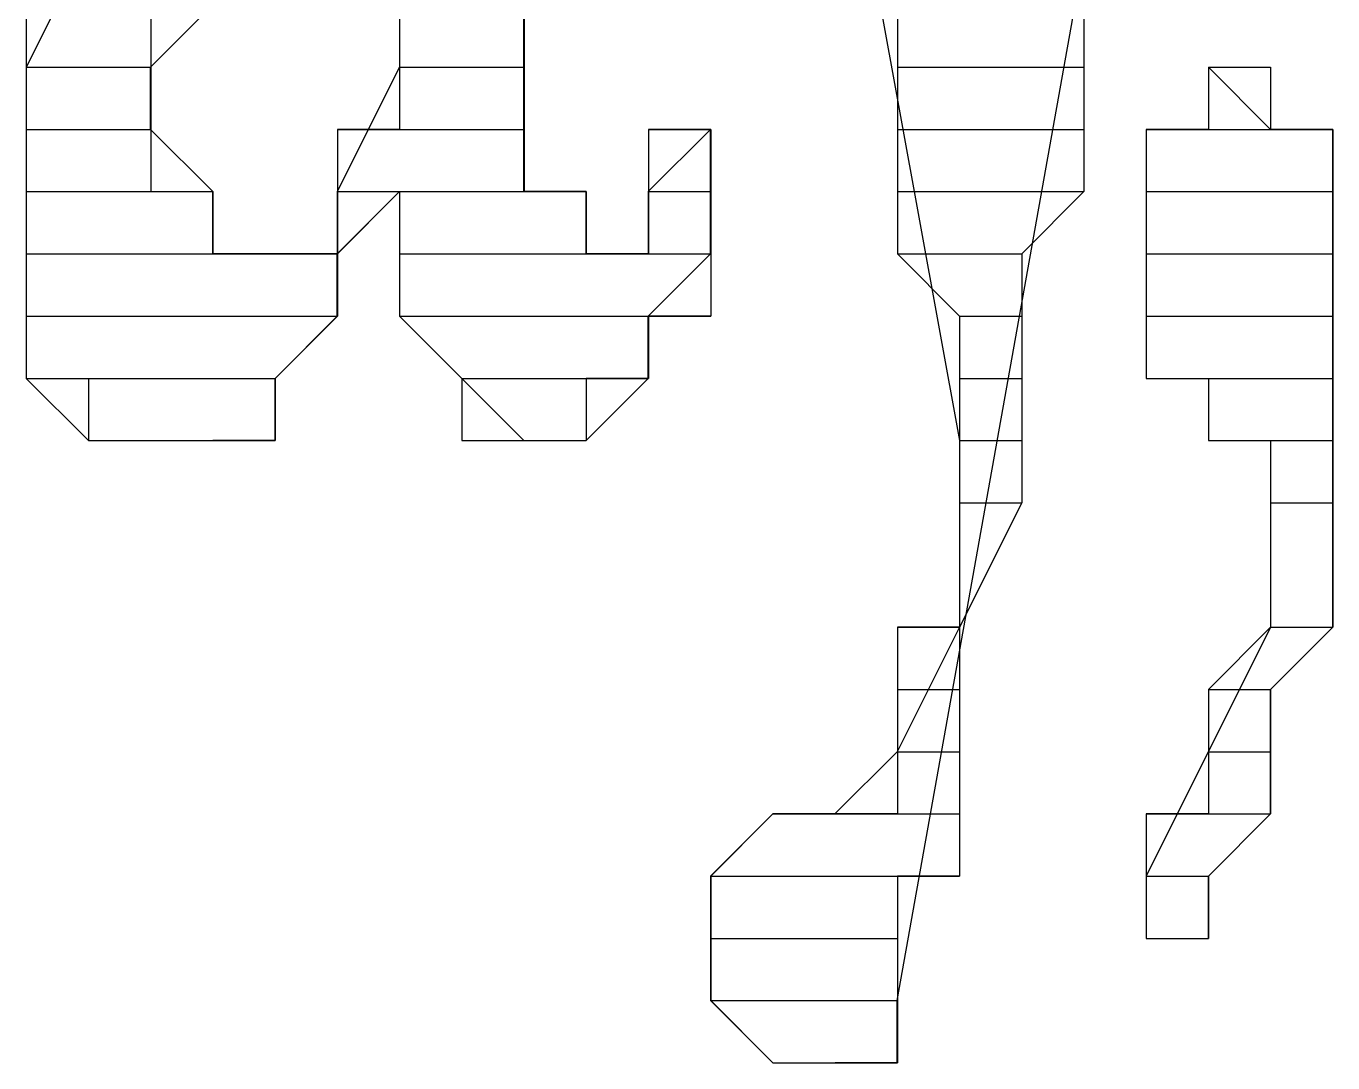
# Model space of a CAD drawing. Header units: metres. Extents: x 45 to 1207, y 17 to 774.
# Drawn here: x 1007.04 to 1012.08, y 46.32 to 50.32 of the extents above; entities that cross this region are included whole.
import ezdxf

# ---------------------------------------------------------------- set-up
doc = ezdxf.new("R2010")
doc.units = ezdxf.units.M

msp = doc.modelspace()

# ---------------------------------------------------------------- linework, layer by layer
for p, q in [((1008.9595, 49.68), (1008.9595, 53.76)), ((1010.3995, 46.56), (1011.5995, 53.28)), ((1010.1595, 51.36), (1010.6395, 48.72)), ((1007.5195, 51.12), (1007.0395, 50.16)), ((1008.4795, 50.88), (1008.4795, 50.16)), ((1007.04, 50.4), (1007.04, 50.16)), ((1007.5195, 50.16), (1007.7595, 50.4)), ((1007.52, 50.4), (1007.52, 50.16)), ((1008.48, 50.4), (1008.48, 50.16)), ((1008.96, 50.4), (1008.96, 50.16)), ((1010.4, 50.4), (1010.4, 50.16)), ((1011.12, 50.4), (1011.12, 50.16)), ((1007.0395, 50.16), (1007.0395, 48.96)), ((1007.04, 50.16), (1007.52, 50.16)), ((1007.04, 50.16), (1007.52, 50.16)), ((1007.04, 50.16), (1007.52, 50.16)), ((1007.04, 50.16), (1007.52, 50.16)), ((1007.04, 50.16), (1007.52, 50.16)), ((1007.04, 50.16), (1007.52, 50.16)), ((1007.04, 50.16), (1007.52, 50.16)), ((1007.04, 50.16), (1007.04, 49.92)), ((1007.04, 50.16), (1007.52, 50.16)), ((1007.5195, 49.92), (1007.5195, 50.16)), ((1007.52, 50.16), (1007.52, 49.92)), ((1008.4795, 50.16), (1008.2395, 49.68)), ((1008.48, 50.16), (1008.96, 50.16)), ((1008.48, 50.16), (1008.96, 50.16)), ((1008.48, 50.16), (1008.96, 50.16)), ((1008.48, 50.16), (1008.96, 50.16)), ((1008.48, 50.16), (1008.96, 50.16)), ((1008.48, 50.16), (1008.96, 50.16)), ((1008.48, 50.16), (1008.96, 50.16)), ((1008.48, 50.16), (1008.48, 49.92)), ((1008.48, 50.16), (1008.96, 50.16)), ((1008.96, 50.16), (1008.96, 49.92)), ((1010.4, 50.16), (1011.12, 50.16)), ((1010.4, 50.16), (1011.12, 50.16)), ((1010.4, 50.16), (1011.12, 50.16)), ((1010.4, 50.16), (1011.12, 50.16)), ((1010.4, 50.16), (1011.12, 50.16)), ((1010.4, 50.16), (1011.12, 50.16)), ((1010.4, 50.16), (1011.12, 50.16)), ((1010.4, 50.16), (1010.4, 49.92)), ((1010.4, 50.16), (1011.12, 50.16)), ((1011.12, 50.16), (1011.12, 49.92)), ((1011.6, 50.16), (1011.84, 50.16)), ((1011.6, 50.16), (1011.6, 49.92)), ((1011.6, 50.16), (1011.84, 50.16)), ((1011.84, 49.92), (1011.6, 50.16)), ((1011.6, 50.16), (1011.6, 49.92)), ((1011.84, 50.16), (1011.84, 49.92)), ((1007.04, 49.92), (1007.52, 49.92)), ((1007.04, 49.92), (1007.52, 49.92)), ((1007.04, 49.92), (1007.52, 49.92)), ((1007.04, 49.92), (1007.52, 49.92)), ((1007.04, 49.92), (1007.52, 49.92)), ((1007.04, 49.92), (1007.52, 49.92)), ((1007.04, 49.92), (1007.52, 49.92)), ((1007.04, 49.92), (1007.52, 49.92)), ((1007.04, 49.92), (1007.52, 49.92)), ((1007.04, 49.92), (1007.04, 49.68)), ((1007.04, 49.92), (1007.52, 49.92)), ((1007.7595, 49.68), (1007.5195, 49.92)), ((1007.52, 49.92), (1007.52, 49.68)), ((1008.48, 49.92), (1008.24, 49.92)), ((1008.24, 49.92), (1008.96, 49.92)), ((1008.24, 49.92), (1008.96, 49.92)), ((1008.24, 49.92), (1008.96, 49.92)), ((1008.24, 49.92), (1008.96, 49.92)), ((1008.24, 49.92), (1008.96, 49.92)), ((1008.24, 49.92), (1008.24, 49.68)), ((1008.24, 49.92), (1008.96, 49.92)), ((1008.48, 49.92), (1008.96, 49.92)), ((1008.48, 49.92), (1008.96, 49.92)), ((1008.48, 49.92), (1008.96, 49.92)), ((1008.48, 49.92), (1008.96, 49.92)), ((1008.96, 49.92), (1008.96, 49.68)), ((1009.6794, 49.92), (1009.4395, 49.68)), ((1009.68, 49.92), (1009.44, 49.92)), ((1009.44, 49.92), (1009.44, 49.68)), ((1009.44, 49.92), (1009.68, 49.92)), ((1009.6794, 49.44), (1009.6794, 49.92)), ((1009.68, 49.92), (1009.68, 49.68)), ((1010.4, 49.92), (1011.12, 49.92)), ((1010.4, 49.92), (1011.12, 49.92)), ((1010.4, 49.92), (1011.12, 49.92)), ((1010.4, 49.92), (1011.12, 49.92)), ((1010.4, 49.92), (1011.12, 49.92)), ((1010.4, 49.92), (1011.12, 49.92)), ((1010.4, 49.92), (1011.12, 49.92)), ((1010.4, 49.92), (1011.12, 49.92)), ((1010.4, 49.92), (1011.12, 49.92)), ((1010.4, 49.92), (1010.4, 49.68)), ((1010.4, 49.92), (1011.12, 49.92)), ((1011.12, 49.92), (1011.12, 49.68)), ((1011.6, 49.92), (1011.36, 49.92)), ((1011.36, 49.92), (1011.84, 49.92)), ((1011.36, 49.92), (1012.08, 49.92)), ((1011.36, 49.92), (1012.08, 49.92)), ((1011.36, 49.92), (1012.08, 49.92)), ((1011.36, 49.92), (1012.08, 49.92)), ((1011.36, 49.92), (1011.36, 49.68)), ((1011.36, 49.92), (1012.08, 49.92)), ((1011.6, 49.92), (1011.36, 49.92)), ((1011.36, 49.92), (1011.36, 49.44)), ((1011.6, 49.92), (1011.84, 49.92)), ((1011.6, 49.92), (1011.84, 49.92)), ((1011.6, 49.92), (1011.84, 49.92)), ((1011.6, 49.92), (1011.84, 49.92)), ((1012.08, 49.92), (1011.84, 49.92)), ((1012.08, 49.92), (1012.08, 49.68)), ((1012.08, 48), (1012.08, 49.92)), ((1007.04, 49.68), (1007.52, 49.68)), ((1007.04, 49.68), (1007.7599, 49.68)), ((1007.04, 49.68), (1007.7599, 49.68)), ((1007.04, 49.68), (1007.7599, 49.68)), ((1007.04, 49.68), (1007.7599, 49.68)), ((1007.04, 49.68), (1007.7599, 49.68)), ((1007.04, 49.68), (1007.7599, 49.68)), ((1007.04, 49.68), (1007.7599, 49.68)), ((1007.04, 49.68), (1007.7599, 49.68)), ((1007.04, 49.68), (1007.7599, 49.68)), ((1007.04, 49.68), (1007.7599, 49.68)), ((1007.04, 49.68), (1007.7599, 49.68)), ((1007.04, 49.68), (1007.7599, 49.68)), ((1007.04, 49.68), (1007.7599, 49.68)), ((1007.04, 49.68), (1007.7599, 49.68)), ((1007.04, 49.68), (1007.7599, 49.68)), ((1007.04, 49.68), (1007.7599, 49.68)), ((1007.04, 49.68), (1007.7599, 49.68)), ((1007.04, 49.68), (1007.7599, 49.68)), ((1007.04, 49.68), (1007.04, 49.44)), ((1007.04, 49.68), (1007.7599, 49.68)), ((1007.7595, 49.44), (1007.7595, 49.68)), ((1007.7599, 49.68), (1007.7599, 49.44)), ((1008.2395, 49.68), (1008.2395, 49.44)), ((1008.2395, 49.44), (1008.4795, 49.68)), ((1008.24, 49.68), (1008.96, 49.68)), ((1008.24, 49.68), (1008.96, 49.68)), ((1008.24, 49.68), (1008.96, 49.68)), ((1008.24, 49.68), (1008.96, 49.68)), ((1008.24, 49.68), (1008.96, 49.68)), ((1008.24, 49.68), (1008.96, 49.68)), ((1008.24, 49.68), (1008.96, 49.68)), ((1008.24, 49.68), (1008.96, 49.68)), ((1008.24, 49.68), (1008.96, 49.68)), ((1008.24, 49.68), (1008.96, 49.68)), ((1008.24, 49.68), (1008.96, 49.68)), ((1008.24, 49.68), (1009.2, 49.68)), ((1008.24, 49.68), (1009.2, 49.68)), ((1008.24, 49.68), (1009.2, 49.68)), ((1008.24, 49.68), (1009.2, 49.68)), ((1008.24, 49.68), (1009.2, 49.68)), ((1008.24, 49.68), (1009.2, 49.68)), ((1008.24, 49.68), (1008.48, 49.68)), ((1008.24, 49.68), (1008.48, 49.68)), ((1008.24, 49.68), (1008.24, 49.44)), ((1008.24, 49.68), (1008.48, 49.68)), ((1008.48, 49.68), (1008.24, 49.44)), ((1008.4795, 49.68), (1008.4795, 49.2)), ((1008.48, 49.68), (1009.2, 49.68)), ((1008.48, 49.68), (1009.2, 49.68)), ((1008.48, 49.68), (1008.48, 49.44)), ((1008.48, 49.68), (1009.2, 49.68)), ((1009.1995, 49.68), (1008.9595, 49.68)), ((1009.1995, 49.44), (1009.1995, 49.68)), ((1009.2, 49.68), (1009.2, 49.44)), ((1009.4395, 49.68), (1009.4395, 49.44)), ((1009.44, 49.68), (1009.68, 49.68)), ((1009.44, 49.68), (1009.68, 49.68)), ((1009.44, 49.68), (1009.68, 49.68)), ((1009.44, 49.68), (1009.68, 49.68)), ((1009.44, 49.68), (1009.68, 49.68)), ((1009.44, 49.68), (1009.68, 49.68)), ((1009.44, 49.68), (1009.68, 49.68)), ((1009.44, 49.68), (1009.68, 49.68)), ((1009.44, 49.68), (1009.68, 49.68)), ((1009.44, 49.68), (1009.68, 49.68)), ((1009.44, 49.68), (1009.68, 49.68)), ((1009.44, 49.68), (1009.68, 49.68)), ((1009.44, 49.68), (1009.68, 49.68)), ((1009.44, 49.68), (1009.68, 49.68)), ((1009.44, 49.68), (1009.68, 49.68)), ((1009.44, 49.68), (1009.68, 49.68)), ((1009.44, 49.68), (1009.68, 49.68)), ((1009.44, 49.68), (1009.68, 49.68)), ((1009.44, 49.68), (1009.68, 49.68)), ((1009.44, 49.68), (1009.44, 49.44)), ((1009.44, 49.68), (1009.68, 49.68)), ((1009.68, 49.68), (1009.68, 49.44)), ((1010.4, 49.68), (1011.12, 49.68)), ((1010.4, 49.68), (1011.12, 49.68)), ((1010.4, 49.68), (1011.12, 49.68)), ((1010.4, 49.68), (1011.12, 49.68)), ((1010.4, 49.68), (1011.12, 49.68)), ((1010.4, 49.68), (1011.12, 49.68)), ((1010.4, 49.68), (1011.12, 49.68)), ((1010.4, 49.68), (1011.12, 49.68)), ((1010.4, 49.68), (1011.12, 49.68)), ((1010.4, 49.68), (1011.12, 49.68)), ((1010.4, 49.68), (1011.12, 49.68)), ((1010.4, 49.68), (1011.12, 49.68)), ((1010.4, 49.68), (1011.12, 49.68)), ((1010.4, 49.68), (1011.12, 49.68)), ((1010.4, 49.68), (1011.12, 49.68)), ((1010.4, 49.68), (1011.12, 49.68)), ((1010.4, 49.68), (1011.12, 49.68)), ((1010.4, 49.68), (1011.12, 49.68)), ((1010.4, 49.68), (1011.12, 49.68)), ((1010.4, 49.68), (1010.4, 49.44)), ((1010.4, 49.68), (1011.12, 49.68)), ((1011.12, 49.68), (1010.88, 49.44)), ((1011.36, 49.68), (1012.08, 49.68)), ((1011.36, 49.68), (1012.08, 49.68)), ((1011.36, 49.68), (1012.08, 49.68)), ((1011.36, 49.68), (1012.08, 49.68)), ((1011.36, 49.68), (1012.08, 49.68)), ((1011.36, 49.68), (1012.08, 49.68)), ((1011.36, 49.68), (1012.08, 49.68)), ((1011.36, 49.68), (1012.08, 49.68)), ((1011.36, 49.68), (1012.08, 49.68)), ((1011.36, 49.68), (1012.08, 49.68)), ((1011.36, 49.68), (1012.08, 49.68)), ((1011.36, 49.68), (1012.08, 49.68)), ((1011.36, 49.68), (1012.08, 49.68)), ((1011.36, 49.68), (1012.08, 49.68)), ((1011.36, 49.68), (1012.08, 49.68)), ((1011.36, 49.68), (1012.08, 49.68)), ((1011.36, 49.68), (1012.08, 49.68)), ((1011.36, 49.68), (1012.08, 49.68)), ((1011.36, 49.68), (1012.08, 49.68)), ((1011.36, 49.68), (1011.36, 49.44)), ((1011.36, 49.68), (1012.08, 49.68)), ((1012.08, 49.68), (1012.08, 49.44)), ((1007.04, 49.44), (1007.7599, 49.44)), ((1007.04, 49.44), (1007.7599, 49.44)), ((1007.04, 49.44), (1007.7599, 49.44)), ((1007.04, 49.44), (1007.7599, 49.44)), ((1007.04, 49.44), (1007.7599, 49.44)), ((1007.04, 49.44), (1007.7599, 49.44)), ((1007.04, 49.44), (1007.7599, 49.44)), ((1007.04, 49.44), (1008, 49.44)), ((1007.04, 49.44), (1008, 49.44)), ((1007.04, 49.44), (1008.24, 49.44)), ((1007.04, 49.44), (1008.24, 49.44)), ((1007.04, 49.44), (1007.04, 49.2)), ((1007.04, 49.44), (1008.24, 49.44)), ((1008.2395, 49.44), (1007.7595, 49.44)), ((1008.24, 49.44), (1008, 49.44)), ((1008, 49.44), (1008.24, 49.44)), ((1008, 49.44), (1008.24, 49.44)), ((1008, 49.44), (1008.24, 49.44)), ((1008, 49.44), (1008.24, 49.44)), ((1008, 49.44), (1008.24, 49.44)), ((1008, 49.44), (1008.24, 49.44)), ((1008.2395, 49.2), (1008.2395, 49.44)), ((1008.24, 49.44), (1008.24, 49.44)), ((1008.24, 49.44), (1008.24, 49.2)), ((1008.48, 49.44), (1009.2, 49.44)), ((1008.48, 49.44), (1009.2, 49.44)), ((1008.48, 49.44), (1009.2, 49.44)), ((1008.48, 49.44), (1009.2, 49.44)), ((1008.48, 49.44), (1009.2, 49.44)), ((1008.48, 49.44), (1009.2, 49.44)), ((1008.48, 49.44), (1009.2, 49.44)), ((1008.48, 49.44), (1009.2, 49.44)), ((1008.48, 49.44), (1009.2, 49.44)), ((1008.48, 49.44), (1009.68, 49.44)), ((1008.48, 49.44), (1009.68, 49.44)), ((1008.48, 49.44), (1008.48, 49.2)), ((1008.48, 49.44), (1009.68, 49.44)), ((1009.4395, 49.44), (1009.1995, 49.44)), ((1009.44, 49.44), (1009.2, 49.44)), ((1009.2, 49.44), (1009.68, 49.44)), ((1009.2, 49.44), (1009.68, 49.44)), ((1009.2, 49.44), (1009.68, 49.44)), ((1009.4395, 49.2), (1009.6794, 49.44)), ((1009.44, 49.44), (1009.68, 49.44)), ((1009.44, 49.44), (1009.68, 49.44)), ((1009.44, 49.44), (1009.68, 49.44)), ((1009.44, 49.44), (1009.68, 49.44)), ((1009.44, 49.44), (1009.68, 49.44)), ((1009.44, 49.44), (1009.68, 49.44)), ((1009.68, 49.44), (1009.68, 49.2)), ((1010.4, 49.44), (1010.88, 49.44)), ((1010.4, 49.44), (1010.88, 49.44)), ((1010.4, 49.44), (1010.88, 49.44)), ((1010.4, 49.44), (1010.88, 49.44)), ((1010.4, 49.44), (1010.88, 49.44)), ((1010.4, 49.44), (1010.88, 49.44)), ((1010.4, 49.44), (1010.88, 49.44)), ((1010.4, 49.44), (1010.88, 49.44)), ((1010.4, 49.44), (1010.88, 49.44)), ((1010.4, 49.44), (1010.88, 49.44)), ((1010.4, 49.44), (1010.88, 49.44)), ((1010.4, 49.44), (1010.64, 49.2)), ((1010.4, 49.44), (1010.88, 49.44)), ((1010.88, 49.44), (1010.88, 49.2)), ((1011.36, 49.44), (1012.08, 49.44)), ((1011.36, 49.44), (1012.08, 49.44)), ((1011.36, 49.44), (1012.08, 49.44)), ((1011.36, 49.44), (1012.08, 49.44)), ((1011.36, 49.44), (1012.08, 49.44)), ((1011.36, 49.44), (1012.08, 49.44)), ((1011.36, 49.44), (1012.08, 49.44)), ((1011.36, 49.44), (1012.08, 49.44)), ((1011.36, 49.44), (1012.08, 49.44)), ((1011.36, 49.44), (1012.08, 49.44)), ((1011.36, 49.44), (1012.08, 49.44)), ((1011.36, 49.44), (1011.36, 49.2)), ((1011.36, 49.44), (1012.08, 49.44)), ((1011.36, 49.44), (1011.36, 48.96)), ((1012.08, 49.44), (1012.08, 49.2)), ((1007.04, 49.2), (1008.24, 49.2)), ((1007.04, 49.2), (1008.24, 49.2)), ((1007.04, 49.2), (1008.24, 49.2)), ((1007.04, 49.2), (1008.24, 49.2)), ((1007.04, 49.2), (1008.24, 49.2)), ((1007.04, 49.2), (1008.24, 49.2)), ((1007.04, 49.2), (1008.24, 49.2)), ((1007.04, 49.2), (1008.24, 49.2)), ((1007.04, 49.2), (1008.24, 49.2)), ((1007.04, 49.2), (1008.24, 49.2)), ((1007.04, 49.2), (1008.24, 49.2)), ((1007.04, 49.2), (1007.04, 48.96)), ((1007.04, 49.2), (1008.24, 49.2)), ((1007.9995, 48.96), (1008.2395, 49.2)), ((1008.24, 49.2), (1008, 48.96)), ((1008.4795, 49.2), (1008.9595, 48.72)), ((1008.48, 49.2), (1009.68, 49.2)), ((1008.48, 49.2), (1009.68, 49.2)), ((1008.48, 49.2), (1009.68, 49.2)), ((1008.48, 49.2), (1009.44, 49.2)), ((1008.48, 49.2), (1009.68, 49.2)), ((1008.48, 49.2), (1009.44, 49.2)), ((1008.48, 49.2), (1009.44, 49.2)), ((1008.48, 49.2), (1009.44, 49.2)), ((1008.48, 49.2), (1009.44, 49.2)), ((1008.48, 49.2), (1009.44, 49.2)), ((1008.48, 49.2), (1009.44, 49.2)), ((1008.48, 49.2), (1008.72, 48.96)), ((1008.48, 49.2), (1009.44, 49.2)), ((1009.4395, 48.96), (1009.4395, 49.2)), ((1009.68, 49.2), (1009.44, 49.2)), ((1009.44, 49.2), (1009.44, 48.96)), ((1010.64, 49.2), (1010.88, 49.2)), ((1010.64, 49.2), (1010.88, 49.2)), ((1010.64, 49.2), (1010.88, 49.2)), ((1010.64, 49.2), (1010.88, 49.2)), ((1010.64, 49.2), (1010.88, 49.2)), ((1010.64, 49.2), (1010.88, 49.2)), ((1010.64, 49.2), (1010.88, 49.2)), ((1010.64, 49.2), (1010.88, 49.2)), ((1010.64, 49.2), (1010.88, 49.2)), ((1010.64, 49.2), (1010.88, 49.2)), ((1010.64, 49.2), (1010.88, 49.2)), ((1010.64, 49.2), (1010.64, 48.96)), ((1010.64, 49.2), (1010.88, 49.2)), ((1010.88, 49.2), (1010.88, 48.96)), ((1011.36, 49.2), (1012.08, 49.2)), ((1011.36, 49.2), (1012.08, 49.2)), ((1011.36, 49.2), (1012.08, 49.2)), ((1011.36, 49.2), (1012.08, 49.2)), ((1011.36, 49.2), (1012.08, 49.2)), ((1011.36, 49.2), (1012.08, 49.2)), ((1011.36, 49.2), (1012.08, 49.2)), ((1011.36, 49.2), (1012.08, 49.2)), ((1011.36, 49.2), (1012.08, 49.2)), ((1011.36, 49.2), (1012.08, 49.2)), ((1011.36, 49.2), (1012.08, 49.2)), ((1011.36, 49.2), (1011.36, 48.96)), ((1011.36, 49.2), (1012.08, 49.2)), ((1012.08, 49.2), (1012.08, 48.96)), ((1007.0395, 48.96), (1007.2795, 48.72)), ((1007.04, 48.96), (1008, 48.96)), ((1007.04, 48.96), (1008, 48.96)), ((1007.04, 48.96), (1008, 48.96)), ((1007.04, 48.96), (1008, 48.96)), ((1007.04, 48.96), (1008, 48.96)), ((1007.04, 48.96), (1008, 48.96)), ((1007.04, 48.96), (1008, 48.96)), ((1007.04, 48.96), (1008, 48.96)), ((1007.04, 48.96), (1008, 48.96)), ((1007.04, 48.96), (1008, 48.96)), ((1007.04, 48.96), (1008, 48.96)), ((1007.04, 48.96), (1008, 48.96)), ((1007.04, 48.96), (1008, 48.96)), ((1007.04, 48.96), (1008, 48.96)), ((1007.04, 48.96), (1008, 48.96)), ((1007.28, 48.96), (1007.28, 48.72)), ((1007.28, 48.96), (1008, 48.96)), ((1007.9995, 48.72), (1007.9995, 48.96)), ((1008, 48.96), (1008, 48.72)), ((1008.72, 48.96), (1009.44, 48.96)), ((1008.72, 48.96), (1009.4399, 48.96)), ((1008.72, 48.96), (1009.4399, 48.96)), ((1008.72, 48.96), (1009.4399, 48.96)), ((1008.72, 48.96), (1009.4399, 48.96)), ((1008.72, 48.96), (1009.4399, 48.96)), ((1008.72, 48.96), (1009.4399, 48.96)), ((1008.72, 48.96), (1009.4399, 48.96)), ((1008.72, 48.96), (1009.4399, 48.96)), ((1008.72, 48.96), (1009.4399, 48.96)), ((1008.72, 48.96), (1009.4399, 48.96)), ((1008.72, 48.96), (1009.2, 48.96)), ((1008.72, 48.96), (1009.4399, 48.96)), ((1008.72, 48.96), (1009.2, 48.96)), ((1008.72, 48.96), (1009.2, 48.96)), ((1008.72, 48.96), (1008.72, 48.72)), ((1008.72, 48.96), (1009.2, 48.96)), ((1009.1995, 48.72), (1009.4395, 48.96)), ((1009.4399, 48.96), (1009.2, 48.96)), ((1009.2, 48.96), (1009.2, 48.72)), ((1010.64, 48.96), (1010.88, 48.96)), ((1010.64, 48.96), (1010.88, 48.96)), ((1010.64, 48.96), (1010.88, 48.96)), ((1010.64, 48.96), (1010.88, 48.96)), ((1010.64, 48.96), (1010.88, 48.96)), ((1010.64, 48.96), (1010.88, 48.96)), ((1010.64, 48.96), (1010.88, 48.96)), ((1010.64, 48.96), (1010.88, 48.96)), ((1010.64, 48.96), (1010.88, 48.96)), ((1010.64, 48.96), (1010.88, 48.96)), ((1010.64, 48.96), (1010.88, 48.96)), ((1010.64, 48.96), (1010.88, 48.96)), ((1010.64, 48.96), (1010.88, 48.96)), ((1010.64, 48.96), (1010.88, 48.96)), ((1010.64, 48.96), (1010.88, 48.96)), ((1010.64, 48.96), (1010.64, 48.72)), ((1010.64, 48.96), (1010.88, 48.96)), ((1010.88, 48.96), (1010.88, 48.72)), ((1011.36, 48.96), (1012.08, 48.96)), ((1011.36, 48.96), (1012.08, 48.96)), ((1011.36, 48.96), (1012.08, 48.96)), ((1011.36, 48.96), (1012.08, 48.96)), ((1011.36, 48.96), (1012.08, 48.96)), ((1011.36, 48.96), (1012.08, 48.96)), ((1011.36, 48.96), (1012.08, 48.96)), ((1011.36, 48.96), (1012.08, 48.96)), ((1011.36, 48.96), (1012.08, 48.96)), ((1011.36, 48.96), (1012.08, 48.96)), ((1011.36, 48.96), (1012.08, 48.96)), ((1011.36, 48.96), (1012.08, 48.96)), ((1011.36, 48.96), (1012.08, 48.96)), ((1011.36, 48.96), (1011.6, 48.96)), ((1011.6, 48.96), (1012.08, 48.96)), ((1011.6, 48.96), (1012.08, 48.96)), ((1011.6, 48.96), (1011.6, 48.72)), ((1011.6, 48.96), (1012.08, 48.96)), ((1011.6, 48.96), (1011.6, 48.72)), ((1012.08, 48.96), (1012.08, 48.72)), ((1007.2795, 48.72), (1007.9995, 48.72)), ((1007.28, 48.72), (1008, 48.72)), ((1007.28, 48.72), (1007.76, 48.72)), ((1007.28, 48.72), (1008, 48.72)), ((1007.28, 48.72), (1007.76, 48.72)), ((1007.28, 48.72), (1007.76, 48.72)), ((1007.28, 48.72), (1007.76, 48.72)), ((1007.28, 48.72), (1007.76, 48.72)), ((1007.28, 48.72), (1007.76, 48.72)), ((1007.28, 48.72), (1007.76, 48.72)), ((1007.28, 48.72), (1007.76, 48.72)), ((1007.28, 48.72), (1007.76, 48.72)), ((1007.28, 48.72), (1007.76, 48.72)), ((1007.28, 48.72), (1007.76, 48.72)), ((1007.52, 48.72), (1007.76, 48.72)), ((1008, 48.72), (1007.76, 48.72)), ((1008.72, 48.72), (1009.2, 48.72)), ((1008.72, 48.72), (1009.2, 48.72)), ((1008.72, 48.72), (1009.2, 48.72)), ((1008.72, 48.72), (1009.2, 48.72)), ((1008.72, 48.72), (1009.2, 48.72)), ((1008.9595, 48.72), (1009.1995, 48.72)), ((1008.96, 48.72), (1009.2, 48.72)), ((1008.96, 48.72), (1009.2, 48.72)), ((1008.96, 48.72), (1009.2, 48.72)), ((1010.6395, 48.72), (1010.6395, 48)), ((1010.64, 48.72), (1010.88, 48.72)), ((1010.64, 48.72), (1010.88, 48.72)), ((1010.64, 48.72), (1010.88, 48.72)), ((1010.64, 48.72), (1010.88, 48.72)), ((1010.64, 48.72), (1010.88, 48.72)), ((1010.64, 48.72), (1010.88, 48.72)), ((1010.64, 48.72), (1010.88, 48.72)), ((1010.64, 48.72), (1010.88, 48.72)), ((1010.64, 48.72), (1010.88, 48.72)), ((1010.64, 48.72), (1010.88, 48.72)), ((1010.64, 48.72), (1010.88, 48.72)), ((1010.64, 48.72), (1010.88, 48.72)), ((1010.64, 48.72), (1010.88, 48.72)), ((1010.64, 48.72), (1010.88, 48.72)), ((1010.64, 48.72), (1010.88, 48.72)), ((1010.64, 48.72), (1010.64, 48.48)), ((1010.64, 48.72), (1010.88, 48.72)), ((1010.88, 48.72), (1010.88, 48.48)), ((1011.6, 48.72), (1012.08, 48.72)), ((1011.6, 48.72), (1012.08, 48.72)), ((1011.6, 48.72), (1012.08, 48.72)), ((1011.6, 48.72), (1011.84, 48.72)), ((1011.6, 48.72), (1011.84, 48.72)), ((1011.84, 48.72), (1012.08, 48.72)), ((1011.84, 48.72), (1012.08, 48.72)), ((1011.84, 48.72), (1012.08, 48.72)), ((1011.84, 48.72), (1012.08, 48.72)), ((1011.84, 48.72), (1012.08, 48.72)), ((1011.84, 48.72), (1012.08, 48.72)), ((1011.84, 48.72), (1012.08, 48.72)), ((1011.84, 48.72), (1012.08, 48.72)), ((1011.84, 48.72), (1012.08, 48.72)), ((1011.84, 48.72), (1012.08, 48.72)), ((1011.84, 48.72), (1012.08, 48.72)), ((1011.84, 48.72), (1012.08, 48.72)), ((1011.84, 48.72), (1011.84, 48.48)), ((1011.84, 48.72), (1012.08, 48.72)), ((1011.84, 48.72), (1011.84, 48)), ((1012.08, 48.72), (1012.08, 48.48)), ((1010.64, 48.48), (1010.88, 48.48)), ((1010.64, 48.48), (1010.88, 48.48)), ((1010.64, 48.48), (1010.88, 48.48)), ((1010.64, 48.48), (1010.64, 48)), ((1010.64, 48.48), (1010.88, 48.48)), ((1010.88, 48.48), (1010.64, 48)), ((1011.84, 48.48), (1012.08, 48.48)), ((1011.84, 48.48), (1012.08, 48.48)), ((1011.84, 48.48), (1012.08, 48.48)), ((1011.84, 48.48), (1011.84, 48)), ((1011.84, 48.48), (1012.08, 48.48)), ((1012.08, 48.48), (1012.08, 48)), ((1010.6395, 48), (1010.3995, 47.52)), ((1010.64, 48), (1010.4, 48)), ((1010.4, 48), (1010.4, 47.76)), ((1010.4, 48), (1010.64, 48)), ((1010.64, 48), (1010.64, 48)), ((1010.64, 48), (1010.64, 48)), ((1010.64, 48), (1010.64, 48)), ((1010.64, 48), (1010.64, 47.76)), ((1011.84, 48), (1011.36, 47.04)), ((1011.84, 48), (1011.6, 47.76)), ((1011.84, 48), (1012.08, 48)), ((1011.84, 48), (1012.08, 48)), ((1011.84, 48), (1012.08, 48)), ((1011.84, 48), (1012.08, 48)), ((1011.84, 48), (1012.08, 48)), ((1011.84, 48), (1012.08, 48)), ((1012.08, 48), (1011.84, 47.76)), ((1011.84, 47.76), (1012.08, 48)), ((1010.4, 47.76), (1010.64, 47.76)), ((1010.4, 47.76), (1010.4, 47.52)), ((1010.4, 47.76), (1010.64, 47.76)), ((1010.64, 47.76), (1010.64, 47.52)), ((1011.6, 47.76), (1011.84, 47.76)), ((1011.6, 47.76), (1011.6, 47.52)), ((1011.6, 47.76), (1011.84, 47.76)), ((1011.84, 47.76), (1011.84, 47.52)), ((1011.84, 47.28), (1011.84, 47.76)), ((1010.3995, 47.52), (1010.1595, 47.28)), ((1010.4, 47.52), (1010.64, 47.52)), ((1010.4, 47.52), (1010.64, 47.52)), ((1010.4, 47.52), (1010.64, 47.52)), ((1010.4, 47.52), (1010.64, 47.52)), ((1010.4, 47.52), (1010.64, 47.52)), ((1010.4, 47.52), (1010.4, 47.28)), ((1010.4, 47.52), (1010.64, 47.52)), ((1010.64, 47.52), (1010.64, 47.28)), ((1011.6, 47.52), (1011.84, 47.52)), ((1011.6, 47.52), (1011.84, 47.52)), ((1011.6, 47.52), (1011.84, 47.52)), ((1011.6, 47.52), (1011.84, 47.52)), ((1011.6, 47.52), (1011.84, 47.52)), ((1011.6, 47.52), (1011.6, 47.28)), ((1011.6, 47.52), (1011.84, 47.52)), ((1011.84, 47.52), (1011.84, 47.28)), ((1009.9195, 47.28), (1009.6794, 47.04)), ((1009.92, 47.28), (1009.68, 47.04)), ((1010.1595, 47.28), (1009.9195, 47.28)), ((1010.16, 47.28), (1009.92, 47.28)), ((1009.92, 47.28), (1010.64, 47.28)), ((1009.92, 47.28), (1010.64, 47.28)), ((1009.92, 47.28), (1010.64, 47.28)), ((1009.92, 47.28), (1010.64, 47.28)), ((1010.4, 47.28), (1010.16, 47.28)), ((1010.16, 47.28), (1010.64, 47.28)), ((1010.16, 47.28), (1010.64, 47.28)), ((1010.16, 47.28), (1010.64, 47.28)), ((1010.16, 47.28), (1010.64, 47.28)), ((1010.4, 47.28), (1010.64, 47.28)), ((1010.4, 47.28), (1010.64, 47.28)), ((1010.64, 47.28), (1010.64, 47.04)), ((1011.6, 47.28), (1011.36, 47.28)), ((1011.36, 47.28), (1011.84, 47.28)), ((1011.36, 47.28), (1011.36, 47.04)), ((1011.36, 47.28), (1011.84, 47.28)), ((1011.6, 47.28), (1011.84, 47.28)), ((1011.6, 47.28), (1011.84, 47.28)), ((1011.6, 47.28), (1011.84, 47.28)), ((1011.6, 47.28), (1011.84, 47.28)), ((1011.6, 47.28), (1011.84, 47.28)), ((1011.6, 47.28), (1011.84, 47.28)), ((1011.6, 47.28), (1011.84, 47.28)), ((1011.6, 47.28), (1011.84, 47.28)), ((1011.84, 47.28), (1011.6, 47.04)), ((1011.6, 47.04), (1011.84, 47.28)), ((1009.6794, 47.04), (1009.6794, 46.56)), ((1009.68, 47.04), (1010.64, 47.04)), ((1009.68, 47.04), (1010.64, 47.04)), ((1009.68, 47.04), (1010.64, 47.04)), ((1009.68, 47.04), (1010.4, 47.04)), ((1009.68, 47.04), (1010.64, 47.04)), ((1009.68, 47.04), (1010.4, 47.04)), ((1009.68, 47.04), (1010.4, 47.04)), ((1009.68, 47.04), (1009.68, 46.8)), ((1009.68, 47.04), (1010.4, 47.04)), ((1010.64, 47.04), (1010.4, 47.04)), ((1010.4, 47.04), (1010.4, 46.8)), ((1011.36, 47.04), (1011.6, 47.04)), ((1011.36, 47.04), (1011.6, 47.04)), ((1011.36, 47.04), (1011.6, 47.04)), ((1011.36, 47.04), (1011.6, 47.04)), ((1011.36, 47.04), (1011.6, 47.04)), ((1011.36, 47.04), (1011.6, 47.04)), ((1011.36, 47.04), (1011.6, 47.04)), ((1011.36, 47.04), (1011.36, 46.8)), ((1011.36, 47.04), (1011.6, 47.04)), ((1011.36, 47.04), (1011.36, 46.8)), ((1011.6, 47.04), (1011.6, 46.8)), ((1011.6, 46.8), (1011.6, 47.04)), ((1009.68, 46.8), (1010.4, 46.8)), ((1009.68, 46.8), (1010.4, 46.8)), ((1009.68, 46.8), (1010.4, 46.8)), ((1009.68, 46.8), (1010.4, 46.8)), ((1009.68, 46.8), (1010.4, 46.8)), ((1009.68, 46.8), (1010.4, 46.8)), ((1009.68, 46.8), (1010.4, 46.8)), ((1009.68, 46.8), (1010.4, 46.8)), ((1009.68, 46.8), (1010.4, 46.8)), ((1009.68, 46.8), (1010.4, 46.8)), ((1009.68, 46.8), (1010.4, 46.8)), ((1009.68, 46.8), (1009.68, 46.56)), ((1009.68, 46.8), (1010.4, 46.8)), ((1010.4, 46.8), (1010.4, 46.56)), ((1011.36, 46.8), (1011.6, 46.8)), ((1011.36, 46.8), (1011.6, 46.8)), ((1011.36, 46.8), (1011.6, 46.8)), ((1011.36, 46.8), (1011.6, 46.8)), ((1011.36, 46.8), (1011.6, 46.8)), ((1011.36, 46.8), (1011.36, 46.8)), ((1011.36, 46.8), (1011.6, 46.8)), ((1011.36, 46.8), (1011.36, 46.8)), ((1011.36, 46.8), (1011.6, 46.8)), ((1009.6794, 46.56), (1009.9195, 46.32)), ((1009.68, 46.56), (1010.4, 46.56)), ((1009.68, 46.56), (1010.4, 46.56)), ((1009.68, 46.56), (1010.4, 46.56)), ((1009.68, 46.56), (1009.92, 46.32)), ((1009.68, 46.56), (1010.4, 46.56)), ((1010.3995, 46.32), (1010.3995, 46.56)), ((1010.4, 46.56), (1010.4, 46.32)), ((1009.9195, 46.32), (1010.3995, 46.32)), ((1009.92, 46.32), (1010.4, 46.32)), ((1009.92, 46.32), (1010.4, 46.32)), ((1009.92, 46.32), (1010.4, 46.32)), ((1009.92, 46.32), (1010.16, 46.32)), ((1009.92, 46.32), (1010.4, 46.32)), ((1009.92, 46.32), (1010.16, 46.32)), ((1009.92, 46.32), (1010.16, 46.32)), ((1009.92, 46.32), (1010.16, 46.32)), ((1010.4, 46.32), (1010.16, 46.32))]:
    msp.add_line(p, q)

doc.saveas('drawing.dxf')
